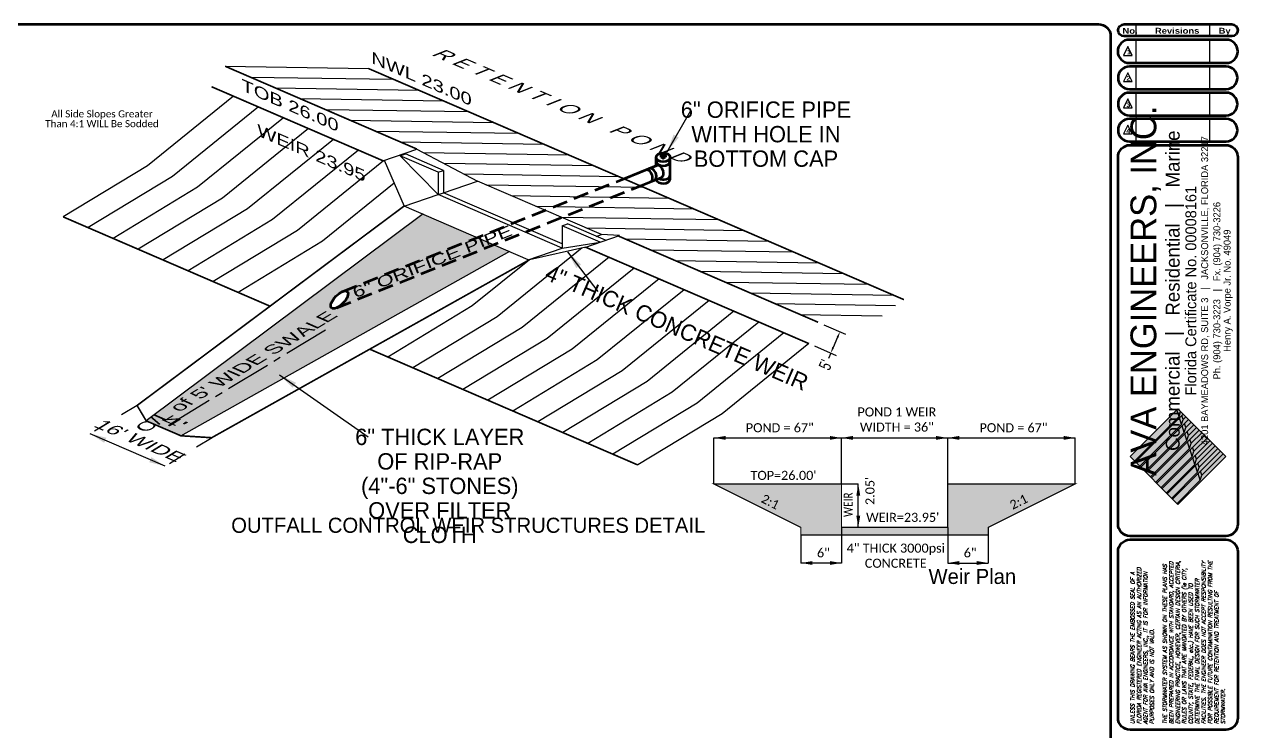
# Paper-space layout 'GD DET' of a CAD drawing. Header units: feet, sheet in inches. Extents: x -0.8 to 34.2, y 0.1 to 23.
# Drawn here: x 14.14 to 34.2, y 11.27 to 22.97 of the extents above; entities that cross this region are included whole.
import ezdxf
from ezdxf.enums import TextEntityAlignment as Align

# ---------------------------------------------------------------- set-up
doc = ezdxf.new("R2010")
doc.units = ezdxf.units.FT
doc.header["$MEASUREMENT"] = 0
for name, pattern in [('CENTER2', [1.125, 0.75, -0.125, 0.125, -0.125]), ('DASHED2', [0.375, 0.25, -0.125]), ('K', [0.175, 0.1, -0.075])]:
    doc.linetypes.add(name, pattern=pattern)
doc.layers.add('Border', color=118, linetype='Continuous', lineweight=70)
doc.layers.add('PR-SITE-TXT', color=131, linetype='Continuous')
doc.styles.add('AVA', font='arial.ttf', dxfattribs={"width": 0.7})
doc.styles.add('AVA LOGO', font='')
doc.styles.add('L30', font='simplex.shx', dxfattribs={"oblique": 15, "height": 6})
doc.styles.add('Legend', font='calibri.ttf')
doc.styles.add('ROMAND', font='ariblk.ttf')
doc.styles.get('AVA LOGO').set_extended_font_data('Agency FB')
doc.dimstyles.new('AVA', dxfattribs={"dimtxt": 0.1, "dimasz": 0.1, "dimexe": 0.1, "dimexo": 0.1, "dimgap": 0.05, "dimtad": 0, "dimrnd": 0.5, "dimzin": 12, "dimdsep": 46, "dimtxsty": 'AVA', "dimcen": 0, "dimadec": 0, "dimazin": 0, "dimtfac": 1, "dimtofl": 0, "dimtmove": 0, "dimatfit": 3, "dimfxl": 1, "dimtolj": 1, "dimtzin": 0, "dimarcsym": 1})
doc.dimstyles.get("Standard").update_dxf_attribs({"dimtxt": 0.18, "dimasz": 0.18, "dimexe": 0.18, "dimexo": 0.0625, "dimgap": 0.09, "dimtad": 0, "dimtih": 1, "dimtoh": 1, "dimdec": 4, "dimzin": 0, "dimdsep": 46, "dimtxsty": 'Standard', "dimcen": 0.09, "dimadec": 0, "dimazin": 0, "dimtfac": 1, "dimtdec": 4, "dimtofl": 0, "dimtmove": 0, "dimatfit": 3, "dimfxl": 1, "dimtolj": 1, "dimtzin": 0, "dimarcsym": 0})

# ---------------------------------------------------------------- blocks, each defined once
blk = doc.blocks.new('*D33')
at = {"layer": 'Defpoints', "color": 0, "transparency": 16777216}
for p in [(27.264, 18.04), (27.112, 17.687), (27.473, 17.531)]:
    blk.add_point(p, dxfattribs=at)
at = {"layer": 'PR-SITE-TXT', "color": 0, "lineweight": -2, "transparency": 16777216}
for p, q in [((27.356, 18), (27.717, 17.845)), ((27.586, 17.792), (27.513, 17.623)), ((27.204, 17.648), (27.565, 17.492)), ((27.473, 17.531), (27.434, 17.44))]:
    blk.add_line(p, q, dxfattribs=at)
at = {"layer": 'PR-SITE-TXT', "color": 0, "transparency": 16777216}
for points in [[(27.571, 17.799), (27.601, 17.786), (27.625, 17.884)], [(27.498, 17.63), (27.528, 17.617), (27.473, 17.531)]]:
    blk.add_solid(points, dxfattribs=at)
at = {"layer": 'PR-SITE-TXT', "color": 0, "transparency": 16777216, "insert": (27.388, 17.335), "char_height": 0.2, "attachment_point": 5, "rotation": 66.6465, "style": 'AVA'}
blk.add_mtext("\\A1;5'", dxfattribs=at)
blk = doc.blocks.new('A$Ca8f96253')
h = blk.add_hatch(color=8)
h.paths.add_polyline_path([(34.662, 4.305), (34.618, 4.348), (34.289, 4.019), (34.311, 3.953)])
h.paths.add_polyline_path([(34.245, 4.151), (34.267, 4.085), (34.574, 4.392), (34.53, 4.436)])
h.paths.add_polyline_path([(34.486, 4.48), (34.443, 4.524), (34.201, 4.283), (34.223, 4.217)])
h.paths.add_polyline_path([(34.399, 4.568), (34.355, 4.612), (34.157, 4.414), (34.179, 4.348)])
h.paths.add_polyline_path([(34.311, 4.656), (34.267, 4.7), (34.113, 4.546), (34.135, 4.48)])
h.paths.add_polyline_path([(34.223, 4.743), (34.179, 4.787), (34.07, 4.678), (34.091, 4.612)])
h.paths.add_polyline_path([(34.135, 4.831), (34.091, 4.875), (34.026, 4.809), (34.048, 4.743)])
h.paths.add_polyline_path([(34.004, 4.963), (33.982, 4.941), (34.004, 4.875), (34.048, 4.919)])
h.paths.add_polyline_path([(33.828, 3.558), (33.901, 3.485), (34.285, 3.869), (34.249, 3.979)])
h.paths.add_polyline_path([(33.74, 3.646), (33.813, 3.573), (34.241, 4.001), (34.205, 4.11)])
h.paths.add_polyline_path([(34.197, 4.132), (34.161, 4.242), (33.653, 3.734), (33.726, 3.661)])
h.paths.add_polyline_path([(34.153, 4.264), (34.117, 4.374), (33.565, 3.822), (33.638, 3.749)])
h.paths.add_polyline_path([(34.11, 4.396), (34.073, 4.505), (33.477, 3.91), (33.55, 3.836)])
h.paths.add_polyline_path([(33.389, 3.997), (33.462, 3.924), (34.066, 4.527), (34.029, 4.637)])
h.paths.add_polyline_path([(33.301, 4.085), (33.375, 4.012), (34.022, 4.659), (33.985, 4.769)])
h.paths.add_polyline_path([(33.978, 4.791), (33.941, 4.901), (33.214, 4.173), (33.287, 4.1)])
h.paths.add_polyline_path([(33.126, 4.261), (33.199, 4.187), (33.934, 4.922), (33.897, 5.032)])
h = blk.add_hatch(color=9)
h.paths.add_polyline_path([(34.285, 3.869), (34.311, 3.953), (34.289, 4.019), (34.249, 3.979)])
h.paths.add_polyline_path([(34.245, 4.151), (34.205, 4.11), (34.241, 4.001), (34.267, 4.085)])
h.paths.add_polyline_path([(34.201, 4.283), (34.161, 4.242), (34.197, 4.132), (34.223, 4.217)])
h.paths.add_polyline_path([(34.179, 4.348), (34.157, 4.414), (34.117, 4.374), (34.153, 4.264)])
h.paths.add_polyline_path([(34.113, 4.546), (34.073, 4.505), (34.11, 4.396), (34.135, 4.48)])
h.paths.add_polyline_path([(34.066, 4.527), (34.091, 4.612), (34.07, 4.678), (34.029, 4.637)])
h.paths.add_polyline_path([(34.026, 4.809), (33.985, 4.769), (34.022, 4.659), (34.048, 4.743)])
h.paths.add_polyline_path([(34.004, 4.875), (33.982, 4.941), (33.941, 4.901), (33.978, 4.791)])
h.paths.add_polyline_path([(33.96, 5.007), (33.916, 5.051), (33.897, 5.032), (33.934, 4.922)])
h = blk.add_hatch(color=255)
h.paths.add_polyline_path([(34.311, 3.953), (34.285, 3.869), (33.901, 3.485), (33.916, 3.471), (34.706, 4.261), (34.662, 4.305)])
h.paths.add_polyline_path([(34.618, 4.348), (34.574, 4.392), (34.267, 4.085), (34.241, 4.001), (33.813, 3.573), (33.828, 3.558)])
h.paths.add_polyline_path([(34.197, 4.132), (33.726, 3.661), (33.74, 3.646), (34.53, 4.436), (34.486, 4.48), (34.223, 4.217)])
h.paths.add_polyline_path([(34.179, 4.348), (34.153, 4.264), (33.638, 3.749), (33.653, 3.734), (34.443, 4.524), (34.399, 4.568)])
h.paths.add_polyline_path([(34.11, 4.396), (33.55, 3.836), (33.565, 3.822), (34.355, 4.612), (34.311, 4.656), (34.135, 4.48)])
h.paths.add_polyline_path([(34.066, 4.527), (33.462, 3.924), (33.477, 3.91), (34.267, 4.7), (34.223, 4.743), (34.091, 4.612)])
h.paths.add_polyline_path([(34.048, 4.743), (34.022, 4.659), (33.375, 4.012), (33.389, 3.997), (34.179, 4.787), (34.135, 4.831)])
h.paths.add_polyline_path([(34.091, 4.875), (34.048, 4.919), (34.004, 4.875), (33.978, 4.791), (33.287, 4.1), (33.301, 4.085)])
h.paths.add_polyline_path([(33.934, 4.922), (33.199, 4.187), (33.214, 4.173), (34.004, 4.963), (33.96, 5.007)])
for p, q in [((33.224, 11.213), (33.224, 11.41)), ((34.442, 11.213), (34.442, 11.41)), ((33.088, 11.041), (33.015, 10.895)), ((33.16, 10.895), (33.088, 11.041)), ((33.224, 10.77), (33.224, 11.154)), ((34.442, 10.77), (34.442, 11.154)), ((33.015, 10.895), (33.16, 10.895)), ((33.224, 10.337), (33.224, 10.711)), ((34.442, 10.337), (34.442, 10.711)), ((33.088, 10.608), (33.015, 10.462)), ((33.015, 10.462), (33.16, 10.462)), ((33.16, 10.462), (33.088, 10.608)), ((33.224, 9.904), (33.224, 10.278)), ((34.442, 9.904), (34.442, 10.278)), ((33.088, 10.175), (33.015, 10.029)), ((33.16, 10.029), (33.088, 10.175)), ((33.015, 10.029), (33.16, 10.029)), ((33.224, 9.472), (33.224, 9.845)), ((34.442, 9.472), (34.442, 9.844)), ((33.088, 9.742), (33.015, 9.596)), ((33.16, 9.596), (33.088, 9.742)), ((33.015, 9.596), (33.16, 9.596)), ((33.126, 4.261), (33.916, 5.051)), ((33.934, 4.922), (33.897, 5.032)), ((34.706, 4.261), (33.916, 5.051)), ((33.214, 4.173), (34.004, 4.963)), ((33.301, 4.085), (34.091, 4.875)), ((33.978, 4.791), (33.941, 4.901)), ((34.004, 4.875), (33.982, 4.941)), ((33.389, 3.997), (34.179, 4.787)), ((33.477, 3.91), (34.267, 4.7)), ((34.022, 4.659), (33.985, 4.769)), ((34.048, 4.743), (34.026, 4.809)), ((34.066, 4.527), (34.029, 4.637)), ((34.091, 4.612), (34.07, 4.678)), ((33.565, 3.822), (34.355, 4.612)), ((33.653, 3.734), (34.443, 4.524)), ((33.74, 3.646), (34.53, 4.436)), ((34.11, 4.396), (34.073, 4.505)), ((34.135, 4.48), (34.113, 4.546)), ((34.179, 4.348), (34.157, 4.414)), ((33.916, 3.471), (33.126, 4.261)), ((33.828, 3.558), (34.618, 4.348)), ((33.916, 3.471), (34.706, 4.261)), ((34.153, 4.264), (34.117, 4.374)), ((34.197, 4.132), (34.161, 4.242)), ((34.223, 4.217), (34.201, 4.283)), ((34.241, 4.001), (34.205, 4.11)), ((34.267, 4.085), (34.245, 4.151)), ((34.311, 3.953), (34.289, 4.019)), ((34.285, 3.869), (34.249, 3.979))]:
    blk.add_line(p, q)
for points in [[(33.199, 4.187), (33.934, 4.922), (33.96, 5.007)], [(33.287, 4.1), (33.978, 4.791), (34.004, 4.875), (34.048, 4.919)], [(33.375, 4.012), (34.022, 4.659), (34.048, 4.743), (34.135, 4.831)], [(33.462, 3.924), (34.066, 4.527), (34.091, 4.612), (34.223, 4.743)], [(33.55, 3.836), (34.11, 4.396), (34.135, 4.48), (34.311, 4.656)], [(33.638, 3.749), (34.153, 4.264), (34.179, 4.348), (34.399, 4.568)], [(33.726, 3.661), (34.197, 4.132), (34.223, 4.217), (34.486, 4.48)], [(33.813, 3.573), (34.241, 4.001), (34.267, 4.085), (34.574, 4.392)], [(33.901, 3.485), (34.285, 3.869), (34.311, 3.953), (34.662, 4.305)]]:
    blk.add_lwpolyline(points)
at = {"layer": 'Border'}
for points in [[(32.803, 11.212), (32.803, -11.212, -0.414214), (32.605, -11.41), (1.498, -11.41, -0.414214), (1.3, -11.212), (1.3, 11.212, -0.414214), (1.498, 11.41), (32.605, 11.41, -0.414214)], [(33.025, 11.213, -1), (33.025, 11.41), (34.807, 11.41, -1), (34.807, 11.213)], [(33.113, 10.77), (34.714, 10.77, 1), (34.714, 11.154), (33.113, 11.154, 1)], [(33.113, 10.711, 1), (33.113, 10.337), (34.714, 10.337, 1), (34.714, 10.711)], [(33.113, 10.278, 1), (33.113, 9.904), (34.714, 9.904, 1), (34.714, 10.278)], [(34.714, 9.845), (33.113, 9.845, 1), (33.113, 9.472), (34.714, 9.472, 1)], [(32.926, 9.214, -0.414214), (33.124, 9.412), (34.708, 9.412, -0.414214), (34.905, 9.214), (34.905, 3.145, -0.414214), (34.708, 2.947), (33.124, 2.947, -0.414214), (32.926, 3.145)], [(33.124, -0.259, -0.414214), (32.926, -0.061), (32.926, 2.689, -0.414214), (33.124, 2.887), (34.708, 2.887, -0.414214), (34.905, 2.689), (34.905, -0.061, -0.414214), (34.708, -0.259)]]:
    blk.add_lwpolyline(points, format="xyb", close=True, dxfattribs=at)
at = {"style": 'ROMAND'}
for s, height, p in [('No.', 0.0972, (33, 11.253)), ('Revisions', 0.0972, (33.536, 11.254)), ('By', 0.0972, (34.589, 11.254)), ('1', 0.0777, (33.073, 10.911)), ('2', 0.0777, (33.065, 10.477)), ('3', 0.0777, (33.062, 10.039)), ('4', 0.0777, (33.062, 9.606))]:
    blk.add_text(s, height=height, dxfattribs=at).set_placement(p)
at = {"style": 'AVA LOGO'}
for s, height, p in [('AVA ENGINEERS, INC.', 0.4268, (33.559, 7.004)), ('Commercial   |   Residential   |   Marine', 0.23047, (33.945, 7.004)), ('4201 BAYMEADOWS RD, SUITE 3   |   JACKSONVILLE, FLORIDA 32217', 0.11524, (34.416, 7.004)), ('Florida Certificate No. 00008161', 0.18, (34.22, 7.004)), ('Ph. (904) 730-3223   |   Fx. (904) 730-3226', 0.11524, (34.617, 7.004)), ('Henry A. Vorpe Jr. No. 49049', 0.11524, (34.787, 7.004))]:
    blk.add_text(s, height=height, rotation=90, dxfattribs=at).set_placement(p, align=Align.CENTER)
at = {"insert": (33.134, -0.165), "char_height": 0.065, "attachment_point": 1, "rotation": 90, "line_spacing_factor": 0.985714, "style": 'L30'}
blk.add_mtext_dynamic_manual_height_columns('UNLESS THIS DRAWING BEARS THE EMBOSSED SEAL OF A FLORIDA REGISTERED ENGINEER ACTING AS AN AUTHORIZED AGENT FOR AVA ENGINEERS, INC,, IT IS FOR INFORMATION PURPOSES ONLY AND IS NOT VALID.\\P\\PTHE STORMWATER SYSTEM AS SHOWN ON THESE PLANS HAS BEEN PREPARED IN ACCORDANCE WITH STANDARD, ACCEPTED ENGINEERING PRACTICE, HOWEVER, CERTAIN DESIGN CRITERIA, RULES OR LAWS THAT ARE MANDATED BY OTHERS (ie CITY, COUNTY, STATE, FEDERAL, etc.) HAVE BEEN USED TO DETERMINE THE FINAL DESIGN FOR SUCH STORMWATER FACILITIES. THE ENGINEER DOES NOT ACCEPT RESPONSIBILITY FOR POSSIBLE FUTURE CONTAMINATION RESULTING FROM THE REQUIREMENT FOR RETENTION AND TREATMENT OF STORMWATER.', width=2.97366, gutter_width=30, heights=[210.531], dxfattribs=at)

psp = doc.layouts.new('GD DET')

# ---------------------------------------------------------------- hatches: boundary and pattern name
h = psp.add_hatch()
h.set_pattern_fill('GRAVEL', color=225, scale=0.36, angle=45)
h.set_pattern_definition([(273.0128, (12.164289, 14.03981), (0.25455844, -4.3274935), [0.048433, -4.794872]), (229.96974, (12.166834, 13.991443), (2.800142853, 3.309259736), [0.0831125, -8.228133]), (177.51045, (12.113377, 13.927804), (5.345727266, -0.25455844), [0.058604, -5.801772]), (312.27369, (12.077739, 13.764886), (-4.836610383, 5.345727266), [0.075686, -7.492881]), (337.83365, (12.12865, 13.708883), (-4.3274935, 1.781909089), [0.074216, -7.347374]), (42.27369, (12.197381, 13.680882), (-5.345727266, -4.836610383), [0.075686, -7.492881]), (82.69424, (12.253384, 13.731794), (-0.763675324, -5.854844148), [0.1000904, -9.9089455]), (117.25533, (12.266112, 13.831071), (-3.818376618, 7.382194796), [0.0944957, -9.355076]), (166.42957, (12.222837, 13.915076), (-5.345727266, 1.272792206), [0.075942, -7.518266]), (220.23636, (12.149015, 13.932895), (3.054701295, 2.54558441), [0.0866995, -4.2482745]), (267.39744, (12.08283, 13.876892), (-0.254558441, -5.854844148), [0.112121, -11.100015]), (183.81407, (12.332297, 14.014353), (-3.30925974, -0.25455844), [0.038268, -3.788584]), (216.46923, (12.294113, 14.011808), (3.818376618, 2.800142853), [0.072805, -7.207744]), (270, (12.23556, 13.96853), (0.2545584, -0.2545584), [0.050912, -0.458205]), (248.1986, (12.1872, 13.98126), (0.76367532, 1.78190909), [0.027417, -2.714261]), (336.8014, (12.177017, 13.955805), (-1.01823376, 0.5091169), [0.038773, -1.899886]), (75.96376, (12.212655, 13.94053), (0.25455844, 1.2727922), [0.062974, -2.036168]), (206.565, (12.22793, 14.00163), (0.7636753, 0.2545584), [0.045537, -1.092883]), (61.38954, (12.029373, 13.808161), (1.78190909, 3.309259736), [0.063792, -6.315424]), (115.34618, (12.05992, 13.864164), (1.78190909, -3.81837662), [0.053518, -5.298267]), (338.1986, (12.177017, 14.052537), (-1.78190909, 0.76367532), [0.054833, -2.686845]), (28.61046, (12.227928, 14.032173), (-3.309259736, -1.78190909), [0.063792, -6.315424]), (24.44395, (12.1872, 13.650335), (-1.78190909, -0.76367532), [0.061517, -3.0143245]), (339.77514, (12.243202, 13.67579), (-4.07293506, 1.52735065), [0.051544, -5.1028715]), (111.8014, (12.43412, 13.800524), (-0.76367532, 1.78190909), [0.054833, -2.686845]), (62.35402, (12.413756, 13.851436), (-2.29102597, -4.3274935), [0.060347, -5.9743525]), (114.44395, (12.309387, 13.67579), (0.76367532, -1.78190909), [0.030758, -3.045083]), (146.3099, (12.41885, 13.78525), (-1.2727922, 0.76367532), [0.018356, -1.817291]), (210.9638, (12.40357, 13.79543), (1.01823376, 0.5091169), [0.074216, -1.410102]), (231.009, (12.339934, 13.75725), (2.29102597, 2.800142853), [0.068778, -6.809012]), (348.6901, (12.23556, 13.91762), (-0.7636753, 0.2545584), [0.05192, -1.246079]), (38.15723, (12.286477, 13.907439), (4.836610383, 3.818376618), [0.090646, -8.9739225]), (105.9454, (12.357753, 13.963442), (0.76367532, -2.80014285), [0.037064, -3.669363]), (135, (12.34757, 13.99908), (-0.509117, 1e-16), [0.0216, -0.3384]), (165.25644, (12.327206, 13.759795), (2.800142853, -0.763675324), [0.050013, -4.951267]), (93.0128, (12.27884, 13.772523), (-0.25455844, 4.3274935), [0.096866, -4.746439]), (45, (12.27375, 13.86926), (0, 0.509117), [0.0936, -0.2664]), (10.30485, (12.339934, 13.93544), (4.3274935, 0.763675324), [0.056921, -5.635179]), (299.0546, (12.395937, 13.945623), (0.76367532, -1.2727922), [0.052417, -2.568423]), (252.64598, (12.421393, 13.899802), (-2.291025971, -7.382194796), [0.0853434, -8.449011]), (220.42608, (12.395937, 13.818343), (-3.563818177, -3.054701295), [0.0902876, -8.9384664])])
h.paths.add_polyline_path([(19.474, 18.447), (19.459, 18.42), (19.441, 18.393), (19.419, 18.367), (19.395, 18.343), (19.369, 18.32), (19.343, 18.301), (19.317, 18.286), (19.292, 18.275), (19.269, 18.268), (19.248, 18.267), (19.231, 18.27), (19.218, 18.278), (19.209, 18.291), (19.206, 18.308), (19.207, 18.329), (19.212, 18.352), (19.223, 18.377), (19.237, 18.404), (19.256, 18.431), (19.278, 18.457), (19.302, 18.482), (19.327, 18.504), (19.354, 18.523), (19.38, 18.539), (19.405, 18.55), (19.428, 18.556), (19.448, 18.558), (19.466, 18.554), (19.479, 18.546), (19.487, 18.533), (19.491, 18.516), (19.49, 18.496), (19.484, 18.472)])
h.paths.add_polyline_path([(20.736, 19.831), (22.165, 19.214), (16.727, 16.163), (16.154, 16.41)])
h = psp.add_hatch()
h.set_pattern_fill('AR-CONC', color=215, scale=0.02)
h.set_pattern_definition([(50, (8.09714, 12.48991), (0.14345204, -0.0125504), [0.015, -0.165]), (355, (8.09714, 12.48991), (-0.0277503, 0.1504384), [0.012, -0.132]), (100.45144, (8.1091, 12.48886), (0.1157018, 0.137888), [0.012748, -0.1402284]), (46.1842, (8.09714, 12.52991), (0.2134483, -0.0331039), [0.0225, -0.2475]), (96.6356, (8.11493, 12.52715), (0.1869324, 0.1948237), [0.019122, -0.2103428]), (351.1842, (8.09714, 12.5299), (0.1869324, 0.1948237), [0.018, -0.198]), (21, (8.11714, 12.51991), (0.1193814, -0.0805238), [0.015, -0.165]), (326, (8.11714, 12.51991), (0.0486631, 0.14503), [0.012, -0.132]), (71.45144, (8.12709, 12.5132), (0.1680445, 0.0645062), [0.012748, -0.1402284]), (37.5, (8.09714, 12.48991), (0.00243197, 0.06657877), [0, -0.1304, 0, -0.134, 0, -0.1325]), (7.5, (8.09714, 12.48991), (0.0526139, 0.07888234), [0, -0.0764, 0, -0.1274, 0, -0.0505]), (327.5, (8.05254, 12.48991), (0.10676449, -0.00451097), [0, -0.05, 0, -0.156, 0, -0.207]), (317.5, (8.03254, 12.48991), (0.11663723, 0.020021), [0, -0.065, 0, -0.1036, 0, -0.147])])
h.paths.add_polyline_path([(29.406, 14.648), (27.65, 14.648), (27.65, 15.367), (25.541, 15.367), (26.979, 14.648), (26.979, 14.521), (30.077, 14.521), (30.077, 14.648), (31.515, 15.367), (29.406, 15.367)])

# ---------------------------------------------------------------- linework, layer by layer
at = {"color": 220}
for p, q in [((17.461, 22.273), (19.83, 22.236)), ((17.874, 22.094), (20.243, 22.058)), ((18.287, 21.916), (20.657, 21.879)), ((17.596, 21.779), (16.175, 20.629)), ((18.701, 21.738), (21.07, 21.701)), ((18.009, 21.6), (16.588, 20.45)), ((19.114, 21.559), (21.483, 21.523)), ((18.422, 21.422), (17.001, 20.272)), ((19.527, 21.381), (21.896, 21.344)), ((18.836, 21.244), (17.414, 20.093)), ((19.94, 21.203), (22.309, 21.166)), ((19.249, 21.065), (17.827, 19.915)), ((19.662, 20.887), (18.24, 19.737)), ((20.353, 21.024), (22.722, 20.987)), ((20.075, 20.709), (18.653, 19.558)), ((20.74, 20.846), (23.135, 20.809)), ((21.075, 20.669), (23.549, 20.631)), ((16.175, 20.629), (14.781, 19.783)), ((21.409, 20.493), (23.962, 20.452)), ((16.588, 20.45), (15.194, 19.605)), ((17.001, 20.272), (15.607, 19.426)), ((20.254, 20.341), (19.067, 19.38)), ((21.772, 20.314), (24.375, 20.274)), ((17.414, 20.093), (16.02, 19.248)), ((22.185, 20.136), (24.788, 20.095)), ((17.827, 19.915), (16.433, 19.07)), ((22.598, 19.958), (25.201, 19.917)), ((18.24, 19.737), (16.846, 18.891)), ((23.011, 19.779), (25.614, 19.739)), ((18.653, 19.558), (17.26, 18.713)), ((23.425, 19.601), (26.027, 19.56)), ((19.067, 19.38), (17.673, 18.535)), ((23.364, 19.269), (21.959, 18.131)), ((24.071, 19.419), (26.44, 19.382)), ((22.49, 19.074), (21.545, 18.31)), ((23.807, 19.114), (22.372, 17.953)), ((24.484, 19.24), (26.854, 19.204)), ((24.898, 19.062), (27.267, 19.025)), ((24.22, 18.936), (22.785, 17.774)), ((25.311, 18.884), (27.68, 18.847)), ((24.633, 18.758), (23.198, 17.596)), ((25.724, 18.705), (28.093, 18.668)), ((25.047, 18.579), (23.611, 17.418)), ((26.137, 18.527), (28.506, 18.49)), ((21.545, 18.31), (20.151, 17.464)), ((25.46, 18.401), (24.024, 17.239)), ((26.55, 18.348), (28.546, 18.317)), ((21.959, 18.131), (20.565, 17.286)), ((25.873, 18.222), (24.437, 17.061)), ((26.963, 18.17), (28.324, 18.149)), ((22.372, 17.953), (20.978, 17.108)), ((26.286, 18.044), (24.85, 16.883)), ((26.699, 17.866), (25.264, 16.704)), ((22.785, 17.774), (21.391, 16.929)), ((27.112, 17.687), (25.677, 16.526)), ((23.198, 17.596), (21.804, 16.751)), ((23.611, 17.418), (22.217, 16.572)), ((24.024, 17.239), (22.63, 16.394)), ((24.437, 17.061), (23.043, 16.216)), ((24.85, 16.883), (23.457, 16.037)), ((25.264, 16.704), (23.87, 15.859)), ((25.677, 16.526), (24.283, 15.68))]:
    psp.add_line(p, q, dxfattribs=at)
for p, q in [((20.067, 20.712), (20.628, 20.905)), ((20.628, 20.905), (21.632, 20.375)), ((20.088, 20.719), (20.422, 19.958)), ((20.352, 20.794), (20.439, 20.824)), ((20.983, 20.521), (20.352, 20.794)), ((20.352, 20.794), (20.983, 20.152)), ((21.07, 20.551), (20.439, 20.824)), ((20.983, 20.521), (21.07, 20.551)), ((20.983, 20.521), (20.983, 20.152)), ((21.07, 20.551), (21.07, 20.182)), ((21.07, 20.182), (21.632, 20.375)), ((23.68, 19.49), (21.632, 20.375)), ((20.422, 19.958), (20.983, 20.152)), ((20.983, 20.152), (21.07, 20.182)), ((23.031, 19.267), (20.983, 20.152)), ((23.031, 19.335), (21.07, 20.182)), ((22.47, 19.074), (20.422, 19.958)), ((20.736, 19.831), (16.154, 16.41)), ((23.031, 19.637), (23.119, 19.667)), ((23.75, 19.395), (23.119, 19.667)), ((23.662, 19.364), (23.031, 19.637)), ((23.031, 19.637), (23.031, 19.267)), ((23.405, 19.278), (23.982, 19.475)), ((23.595, 19.461), (23.68, 19.49)), ((23.982, 19.475), (23.68, 19.49)), ((22.47, 19.074), (23.031, 19.267)), ((23.421, 19.281), (22.49, 19.074)), ((23.031, 19.267), (23.662, 19.364)), ((16.727, 16.163), (22.165, 19.214)), ((16.47, 15.66), (15.23, 16.196))]:
    psp.add_line(p, q)
at = {"linetype": 'K', "ltscale": 3}
for p, q in [((16.003, 16.664), (15.23, 16.196)), ((17.242, 16.129), (16.47, 15.66))]:
    psp.add_line(p, q, dxfattribs=at)
at = {"color": 33}
for p, q in [((25.541, 16.128), (27.65, 16.128)), ((25.541, 15.367), (25.541, 16.128)), ((27.65, 15.367), (27.65, 16.128)), ((27.65, 16.128), (29.406, 16.128)), ((29.406, 15.367), (29.406, 16.128)), ((29.406, 16.128), (31.515, 16.128)), ((31.515, 15.367), (31.515, 16.128)), ((27.65, 15.367), (27.928, 15.367)), ((27.928, 14.648), (27.928, 15.367)), ((27.65, 14.648), (27.65, 14.059)), ((29.406, 14.648), (29.406, 14.059)), ((26.979, 14.521), (26.979, 14.059)), ((30.077, 14.521), (30.077, 14.059)), ((27.65, 14.059), (26.979, 14.059)), ((29.406, 14.059), (30.077, 14.059))]:
    psp.add_line(p, q, dxfattribs=at)
at = {"const_width": 0.027}
for points in [[(20.628, 20.905), (17.461, 22.273)], [(28.683, 18.414), (19.83, 22.236)], [(20.067, 20.712), (17.235, 21.935)], [(18.202, 18.306), (14.781, 19.783)], [(27.264, 18.04), (23.96, 19.467)], [(27.112, 17.687), (23.421, 19.281)], [(24.283, 15.68), (19.85, 17.595)]]:
    psp.add_lwpolyline(points, dxfattribs=at)
psp.add_lwpolyline([(22.49, 19.074, 0.027, 0.027, 0), (17.237, 16.131, 0.027, 0.027, 0), (16.727, 16.163, 0.027, 0.027, 0), (16.154, 16.41, 0.027, 0.027, 0), (16.003, 16.664, 0.027, 0.027, 0), (20.424, 19.966, 0, 0, 0)], format="xyseb")
at = {"linetype": 'CENTER2'}
psp.add_lwpolyline([(19.119, 17.91), (16.44, 16.286)], dxfattribs=at)
at = {"const_width": 0.02}
psp.add_lwpolyline([(29.406, 14.648), (27.65, 14.648), (27.65, 15.367), (25.541, 15.367), (26.979, 14.648), (26.979, 14.521), (30.077, 14.521), (30.077, 14.648), (31.515, 15.367), (29.406, 15.367)], close=True, dxfattribs=at)
for points in [[(15.46, 16.047), (15.23, 16.196), (15.496, 16.13)], [(16.24, 15.809), (16.47, 15.66), (16.204, 15.726)]]:
    psp.add_solid(points)
at = {"color": 33}
for points in [[(25.733, 16.096), (25.541, 16.128), (25.733, 16.16)], [(27.458, 16.16), (27.65, 16.128), (27.458, 16.096)], [(27.842, 16.096), (27.65, 16.128), (27.842, 16.16)], [(29.214, 16.16), (29.406, 16.128), (29.214, 16.096)], [(29.598, 16.096), (29.406, 16.128), (29.598, 16.16)], [(31.323, 16.16), (31.515, 16.128), (31.323, 16.096)], [(27.896, 15.175), (27.928, 15.367), (27.96, 15.175)], [(27.896, 14.84), (27.928, 14.648), (27.96, 14.84)], [(27.171, 14.091), (26.979, 14.059), (27.171, 14.027)], [(27.458, 14.027), (27.65, 14.059), (27.458, 14.091)], [(29.598, 14.027), (29.406, 14.059), (29.598, 14.091)], [(29.885, 14.091), (30.077, 14.059), (29.885, 14.027)]]:
    psp.add_solid(points, dxfattribs=at)
at = {"layer": 'Border'}
for p, q in [((24.586, 20.628), (24.586, 20.767)), ((24.664, 20.799), (24.664, 20.77)), ((24.702, 20.777), (24.702, 20.748)), ((24.739, 20.799), (24.739, 20.77)), ((24.817, 20.409), (24.817, 20.767)), ((24.051, 20.414), (24.591, 20.63)), ((24.327, 20.295), (24.67, 20.432))]:
    psp.add_line(p, q, dxfattribs=at)
at = {"layer": 'Border', "linetype": 'DASHED2'}
for p, q in [((19.306, 18.281), (24.327, 20.295)), ((19.403, 18.549), (24.051, 20.414))]:
    psp.add_line(p, q, dxfattribs=at)
at = {"layer": 'Border'}
psp.add_lwpolyline([(24.702, 20.821), (24.664, 20.799), (24.702, 20.777), (24.739, 20.799)], close=True, dxfattribs=at)
psp.add_lwpolyline([(24.664, 20.77), (24.702, 20.748), (24.739, 20.77)], dxfattribs=at)
for centre, major_axis, ratio in [((24.702, 20.767), (0.115, 0), 0.645752), ((19.348, 18.412), (-0.13, -0.134), 0.440876)]:
    psp.add_ellipse(centre, major_axis=major_axis, ratio=ratio, dxfattribs=at)
for centre, major_axis, ratio, start_param, end_param in [((24.702, 20.702), (0.115, 0), 0.645752, 3.141593, 6.283185), ((24.45, 20.459), (0.0397, -0.0989), 0.674594, 0, 3.141593), ((24.512, 20.484), (0.0397, -0.0989), 0.674594, 0, 3.141593), ((24.63, 20.531), (0.0397, -0.0989), 0.674594, 0, 3.141593), ((24.702, 20.475), (0.115, 0), 0.645752, 4.041381, 6.283185), ((24.702, 20.409), (0.115, 0), 0.645752, 3.277906, 6.283185)]:
    psp.add_ellipse(centre, major_axis=major_axis, ratio=ratio, start_param=start_param, end_param=end_param, dxfattribs=at)

# ---------------------------------------------------------------- block references
psp.add_blockref('A$Ca8f96253', (-0.703, 11.558))

# ---------------------------------------------------------------- texts
at = {"style": 'AVA LOGO', "oblique": 337, "width": 1.5}
for s, p in [('NWL 23.00', (19.877, 22.327)), ('TOB 26.00', (17.731, 21.875)), ('WEIR 23.95', (17.992, 21.126))]:
    psp.add_text(s, height=0.18, rotation=336.6465, dxfattribs=at).set_placement(p)
at = {"style": 'AVA LOGO'}
for s, rotation, oblique, width, p in [('R E T E N T I O N   P O N D', 336.6465, 45, 1.5, (22.935, 21.564)), ("C/L of 5' WIDE SWALE", 31.2333, 325, 1.5, (17.74, 17.178)), ("16' WIDE", 336.6465, 35, 1.5, (15.961, 16.021)), ("4'", 336.6465, 35, 2, (16.52, 16.33))]:
    psp.add_text(s, height=0.18, rotation=rotation, dxfattribs=dict(at, oblique=oblique, width=width)).set_placement(p, align=Align.CENTER)
at = {"style": 'AVA LOGO', "width": 1.5}
psp.add_text('6" ORIFICE PIPE', height=0.18, rotation=21.8553, dxfattribs=at).set_placement((19.611, 18.437))
at = {"style": 'Legend'}
for s, p in [('POND = 67"', (26.63, 16.221)), ('POND = 67"', (30.495, 16.221)), ("TOP=26.00'", (26.691, 15.433)), ("WEIR=23.95'", (28.662, 14.739)), ('6"', (27.351, 14.152)), ('6"', (29.778, 14.152))]:
    psp.add_text(s, height=0.15, dxfattribs=at).set_placement(p, align=Align.CENTER)
for s, rotation, p in [("2.05'", 90, (28.196, 15.251)), ('2:1', 333.4349, (26.441, 15.005)), ('2:1', 26.5651, (30.614, 15.005))]:
    psp.add_text(s, height=0.15, rotation=rotation, dxfattribs=at).set_placement(p, align=Align.CENTER)
at = {"style": 'Legend', "width": 0.8}
psp.add_text('WEIR', height=0.15, rotation=90, dxfattribs=at).set_placement((27.835, 15.023), align=Align.CENTER)
at = {"color": 4, "style": 'AVA LOGO'}
for s, p in [('OUTFALL CONTROL WEIR STRUCTURES DETAIL', (21.479, 14.558)), ('Weir Plan', (29.814, 13.712))]:
    psp.add_text(s, height=0.25, dxfattribs=at).set_placement(p, align=Align.CENTER)
at = {"attachment_point": 2}
for s, insert, char_height, width, line_spacing_factor, style in [('6" ORIFICE PIPE WITH HOLE IN BOTTOM CAP', (26.402, 21.691), 0.27, 2.8637, 0.9, 'AVA LOGO'), ('All Side Slopes Greater Than 4:1 WILL Be Sodded', (15.423, 21.545), 0.117, 1.89643, 0.830769, 'Legend'), ('6" THICK LAYER OF RIP-RAP (4"-6" STONES) OVER FILTER CLOTH', (21.008, 16.28), 0.27, 2.8637, 0.9, 'AVA LOGO')]:
    psp.add_mtext(s, dxfattribs=dict(at, insert=insert, char_height=char_height, width=width, line_spacing_factor=line_spacing_factor, style=style))
at = {"insert": (24.982, 18.076), "char_height": 0.27, "width": 5.62251, "attachment_point": 2, "rotation": 336.6465, "style": 'AVA LOGO'}
psp.add_mtext('4" THICK CONCRETE WEIR', dxfattribs=at)
at = {"char_height": 0.15, "attachment_point": 2, "style": 'Legend'}
for s, insert, width in [('POND 1 WEIR WIDTH = 36"', (28.566, 16.632), 1.52135), ('4" THICK 3000psi CONCRETE', (28.548, 14.38), 1.62808)]:
    psp.add_mtext(s, dxfattribs=dict(at, insert=insert, width=width))

# ---------------------------------------------------------------- dimensions: what is measured, and where the dimension line sits
at = {"layer": 'PR-SITE-TXT'}
dim = psp.add_aligned_dim(p1=(27.264, 18.04), p2=(27.112, 17.687), distance=0.393, text="5'", dimstyle='AVA', override={"dimtxt": 0.2, "dimpost": "'"}, dxfattribs=at)
dim.commit()
dim.dimension.update_dxf_attribs({"geometry": '*D33', "text_midpoint": (27.388, 17.335)})

# ---------------------------------------------------------------- leaders
for points in [[(24.768, 20.86), (25.158, 21.541)], [(23.122, 19.203), (23.624, 18.547)], [(18.358, 17.17), (19.826, 16.148)]]:
    psp.add_leader(points, dimstyle='Standard', override={"dimasz": 0.3, "dimtad": 0})

doc.saveas('drawing.dxf')
